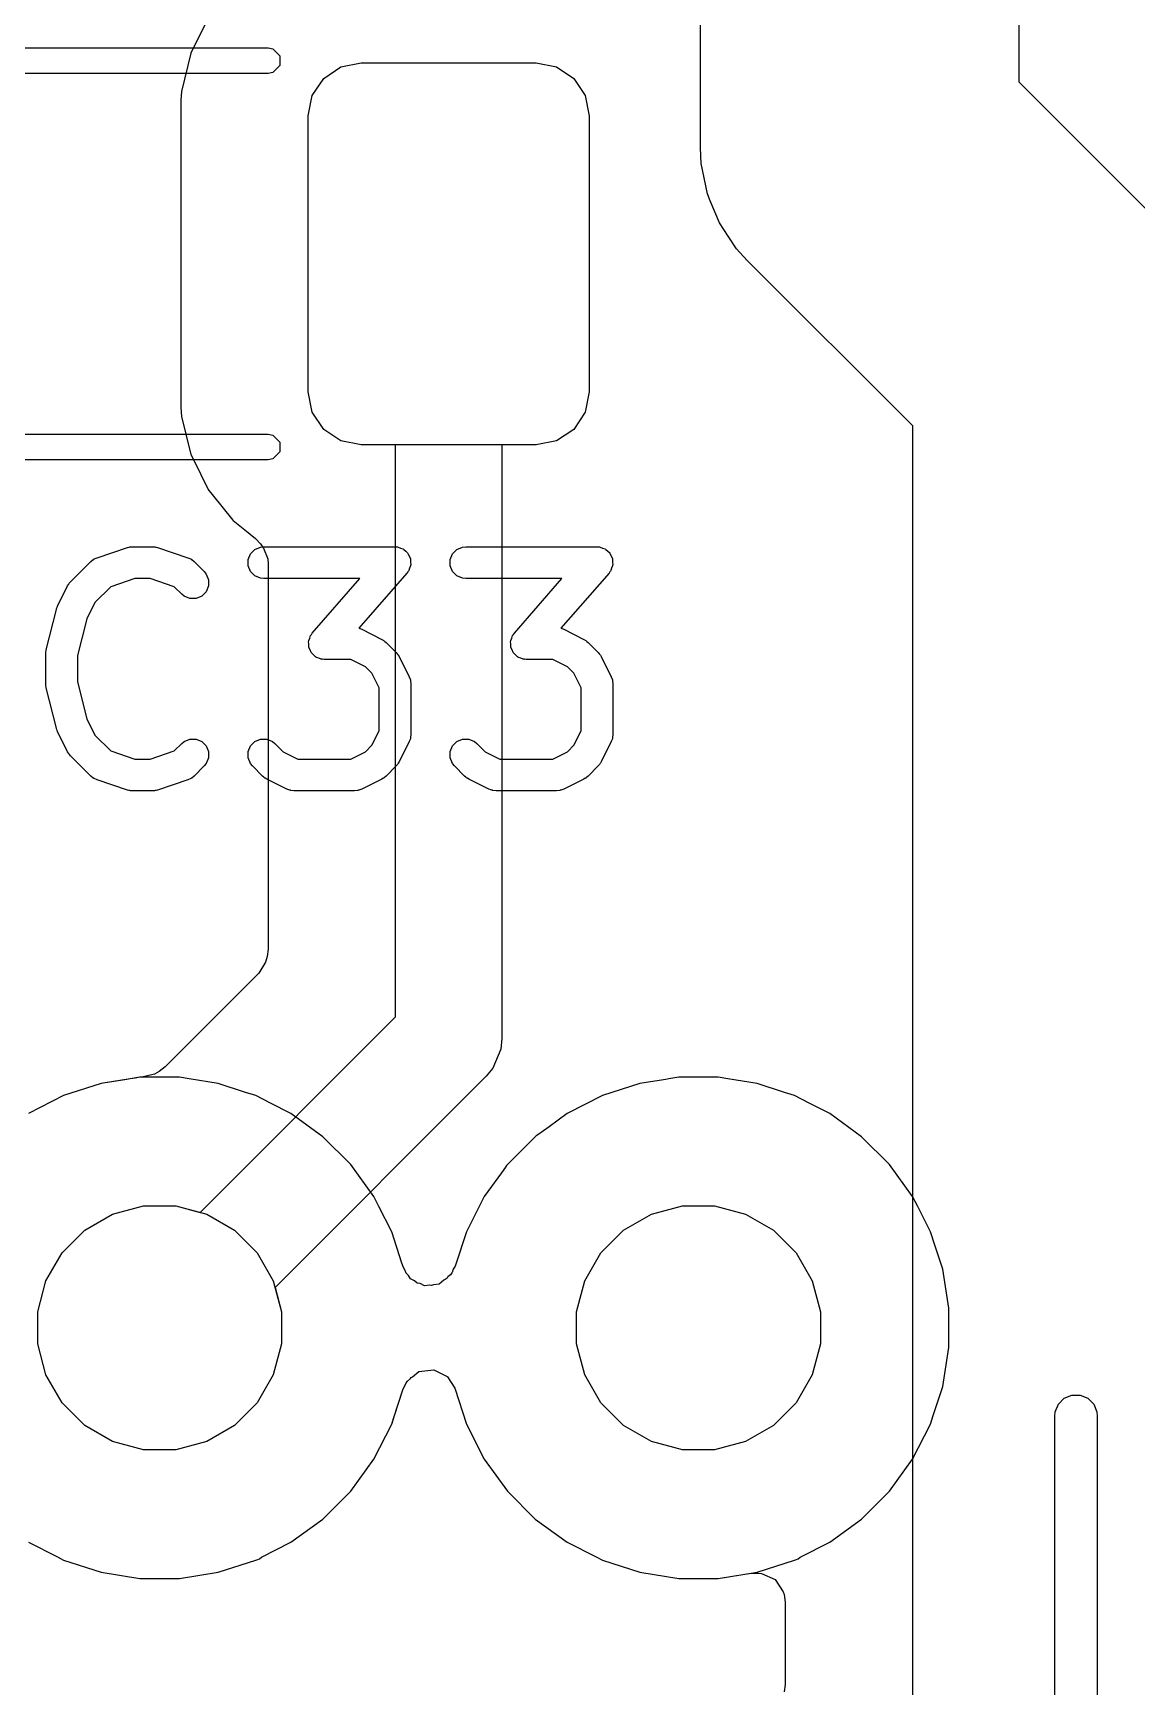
# Model space of a CAD drawing. Header units: inches. Extents: x 1.3 to 5.24, y -7.03 to -1.12.
# Drawn here: x 2.1891 to 2.394, y -4.2225 to -3.9157 of the extents above; entities that cross this region are included whole.
import ezdxf

# ---------------------------------------------------------------- set-up
doc = ezdxf.new("R2010")
doc.units = ezdxf.units.IN
doc.header["$MEASUREMENT"] = 0
for name, color, linetype, true_color in [('B.Cu', 153, 'CONTINUOUS', 0x4d7fc4), ('B.Mask', 4, 'CONTINUOUS', 0x02ffee), ('F.Cu', 13, 'CONTINUOUS', 0xc83434), ('F.Mask', 201, 'CONTINUOUS', 0xd864ff), ('F.Paste', 253, 'CONTINUOUS', 0xb4a09a), ('F.Silkscreen', 41, 'CONTINUOUS', 0xf2eda1), ('In1.Cu', 91, 'CONTINUOUS', 0x7fc87f), ('In2.Cu', 33, 'CONTINUOUS', 0xce7d2c)]:
    doc.layers.add(name, color=color, linetype=linetype, true_color=true_color)

msp = doc.modelspace()

# ---------------------------------------------------------------- linework, layer by layer
at = {"layer": 'B.Cu', "linetype": 'CONTINUOUS'}
for p, q in [((2.20171, -4.11057), (2.19476, -4.11283)), ((2.20209, -4.11051), (2.20171, -4.11057)), ((2.20653, -4.10981), (2.20209, -4.11051)), ((2.20209, -4.11051), (2.20209, -4.11051)), ((2.20209, -4.11051), (2.20209, -4.11051)), ((2.20713, -4.10972), (2.20653, -4.10981)), ((2.20894, -4.10943), (2.20713, -4.10972)), ((2.21626, -4.10943), (2.20894, -4.10943)), ((2.21806, -4.10972), (2.21626, -4.10943)), ((2.21626, -4.10943), (2.21626, -4.10943)), ((2.22348, -4.11057), (2.21806, -4.10972)), ((2.22856, -4.11222), (2.22348, -4.11057)), ((2.30171, -4.11057), (2.29476, -4.11283)), ((2.30209, -4.11051), (2.30171, -4.11057)), ((2.30653, -4.10981), (2.30209, -4.11051)), ((2.30209, -4.11051), (2.30209, -4.11051)), ((2.30209, -4.11051), (2.30209, -4.11051)), ((2.30713, -4.10972), (2.30653, -4.10981)), ((2.30894, -4.10943), (2.30713, -4.10972)), ((2.31626, -4.10943), (2.30894, -4.10943)), ((2.31806, -4.10972), (2.31626, -4.10943)), ((2.31626, -4.10943), (2.31626, -4.10943)), ((2.32348, -4.11057), (2.31806, -4.10972)), ((2.32856, -4.11222), (2.32348, -4.11057)), ((2.19476, -4.11283), (2.18824, -4.11616)), ((2.23044, -4.11283), (2.22856, -4.11222)), ((2.23316, -4.11422), (2.23044, -4.11283)), ((2.29476, -4.11283), (2.28824, -4.11616)), ((2.33044, -4.11283), (2.32856, -4.11222)), ((2.33316, -4.11422), (2.33044, -4.11283)), ((2.23696, -4.11616), (2.23316, -4.11422)), ((2.24288, -4.12046), (2.23696, -4.11616)), ((2.28824, -4.11616), (2.28489, -4.11859)), ((2.28824, -4.11616), (2.28824, -4.11616)), ((2.33696, -4.11616), (2.33316, -4.11422)), ((2.34288, -4.12046), (2.33696, -4.11616)), ((2.28489, -4.11859), (2.28279, -4.12012)), ((2.28489, -4.11859), (2.28489, -4.11859)), ((2.24805, -4.12563), (2.24288, -4.12046)), ((2.2825, -4.12028), (2.27697, -4.12581)), ((2.28279, -4.12012), (2.2825, -4.12028)), ((2.34805, -4.12563), (2.34288, -4.12046)), ((2.25235, -4.13155), (2.24805, -4.12563)), ((2.27697, -4.12581), (2.27681, -4.1261)), ((2.35235, -4.13155), (2.34805, -4.12563)), ((2.27606, -4.12713), (2.27353, -4.13061)), ((2.27681, -4.1261), (2.27606, -4.12713)), ((2.27606, -4.12713), (2.27606, -4.12713)), ((2.25329, -4.13339), (2.25235, -4.13155)), ((2.27285, -4.13155), (2.26953, -4.13806)), ((2.27353, -4.13061), (2.27285, -4.13155)), ((2.27285, -4.13155), (2.27285, -4.13155)), ((2.27285, -4.13155), (2.27285, -4.13155)), ((2.35329, -4.13339), (2.35235, -4.13155)), ((2.1987, -4.13779), (2.20386, -4.13481)), ((2.20386, -4.13481), (2.20962, -4.13327)), ((2.20962, -4.13327), (2.21558, -4.13327)), ((2.21558, -4.13327), (2.22134, -4.13481)), ((2.22134, -4.13481), (2.2265, -4.13779)), ((2.25567, -4.13806), (2.25329, -4.13339)), ((2.2987, -4.13779), (2.30386, -4.13481)), ((2.30386, -4.13481), (2.30962, -4.13327)), ((2.30962, -4.13327), (2.31558, -4.13327)), ((2.31558, -4.13327), (2.32134, -4.13481)), ((2.32134, -4.13481), (2.3265, -4.13779)), ((2.35567, -4.13806), (2.35329, -4.13339)), ((2.19448, -4.142), (2.1987, -4.13779)), ((2.2265, -4.13779), (2.23071, -4.142)), ((2.25756, -4.1439), (2.25567, -4.13806)), ((2.26953, -4.13806), (2.26746, -4.14443)), ((2.26953, -4.13806), (2.26953, -4.13806)), ((2.29448, -4.142), (2.2987, -4.13779)), ((2.3265, -4.13779), (2.33071, -4.142)), ((2.35654, -4.14075), (2.35567, -4.13806)), ((2.35567, -4.13806), (2.35567, -4.13806)), ((2.35567, -4.13806), (2.35567, -4.13806)), ((2.35793, -4.14502), (2.35654, -4.14075)), ((2.1915, -4.14717), (2.19448, -4.142)), ((2.23071, -4.142), (2.23369, -4.14717)), ((2.25783, -4.14472), (2.25756, -4.1439)), ((2.26746, -4.14443), (2.26707, -4.145)), ((2.2915, -4.14717), (2.29448, -4.142)), ((2.33071, -4.142), (2.33369, -4.14717)), ((2.18996, -4.15292), (2.1915, -4.14717)), ((2.23369, -4.14717), (2.23524, -4.15292)), ((2.25818, -4.14526), (2.25783, -4.14472)), ((2.25832, -4.14577), (2.25818, -4.14526)), ((2.25877, -4.14618), (2.25832, -4.14577)), ((2.25917, -4.1468), (2.25877, -4.14618)), ((2.25926, -4.14689), (2.25917, -4.1468)), ((2.25992, -4.14721), (2.25926, -4.14689)), ((2.26037, -4.14761), (2.25992, -4.14721)), ((2.26535, -4.14707), (2.26446, -4.14779)), ((2.2656, -4.14695), (2.26535, -4.14707)), ((2.26595, -4.14667), (2.2656, -4.14695)), ((2.26609, -4.14646), (2.26595, -4.14667)), ((2.26659, -4.14605), (2.26609, -4.14646)), ((2.26685, -4.14568), (2.26659, -4.14605)), ((2.26687, -4.14564), (2.26685, -4.14568)), ((2.26707, -4.145), (2.26687, -4.14564)), ((2.28996, -4.15292), (2.2915, -4.14717)), ((2.33369, -4.14717), (2.33524, -4.15292)), ((2.35907, -4.15225), (2.35793, -4.14502)), ((2.26092, -4.1477), (2.26037, -4.14761)), ((2.26173, -4.1481), (2.26092, -4.1477)), ((2.2627, -4.14799), (2.26173, -4.1481)), ((2.26308, -4.14805), (2.2627, -4.14799)), ((2.26341, -4.14791), (2.26308, -4.14805)), ((2.26446, -4.14779), (2.26341, -4.14791)), ((2.18996, -4.15889), (2.18996, -4.15292)), ((2.23524, -4.15292), (2.23524, -4.15889)), ((2.28996, -4.15889), (2.28996, -4.15292)), ((2.33524, -4.15292), (2.33524, -4.15889)), ((2.35907, -4.15956), (2.35907, -4.15225)), ((2.1915, -4.16464), (2.18996, -4.15889)), ((2.23524, -4.15889), (2.23369, -4.16464)), ((2.2915, -4.16464), (2.28996, -4.15889)), ((2.33524, -4.15889), (2.33369, -4.16464)), ((2.35793, -4.16679), (2.35907, -4.15956)), ((2.19448, -4.16981), (2.1915, -4.16464)), ((2.23369, -4.16464), (2.23071, -4.16981)), ((2.25835, -4.16613), (2.2586, -4.16576)), ((2.2586, -4.16576), (2.25915, -4.16532)), ((2.25915, -4.16532), (2.25929, -4.16511)), ((2.25929, -4.16511), (2.25953, -4.16501)), ((2.25953, -4.16501), (2.26073, -4.16402)), ((2.26073, -4.16402), (2.26347, -4.16371)), ((2.26347, -4.16371), (2.26593, -4.16492)), ((2.26593, -4.16492), (2.26602, -4.16501)), ((2.26602, -4.16501), (2.26737, -4.16709)), ((2.29448, -4.16981), (2.2915, -4.16464)), ((2.33369, -4.16464), (2.33071, -4.16981)), ((2.25619, -4.17214), (2.25774, -4.16738)), ((2.25774, -4.16738), (2.25835, -4.16613)), ((2.26737, -4.16709), (2.26953, -4.17375)), ((2.35619, -4.17214), (2.35793, -4.1668)), ((2.35793, -4.1668), (2.35793, -4.16679)), ((2.35793, -4.16679), (2.35793, -4.16679)), ((2.35793, -4.16679), (2.35793, -4.16679)), ((2.35793, -4.16679), (2.35793, -4.16679)), ((2.35793, -4.16679), (2.35793, -4.16679)), ((2.1987, -4.17402), (2.19448, -4.16981)), ((2.23071, -4.16981), (2.2265, -4.17402)), ((2.2987, -4.17402), (2.29448, -4.16981)), ((2.33071, -4.16981), (2.3265, -4.17402)), ((2.20386, -4.177), (2.1987, -4.17402)), ((2.2265, -4.17402), (2.22134, -4.177)), ((2.25235, -4.18026), (2.25567, -4.17375)), ((2.25567, -4.17375), (2.25619, -4.17214)), ((2.26953, -4.17375), (2.26953, -4.17375)), ((2.26953, -4.17375), (2.27105, -4.17674)), ((2.30386, -4.177), (2.2987, -4.17402)), ((2.3265, -4.17402), (2.32134, -4.177)), ((2.35235, -4.18026), (2.35567, -4.17375)), ((2.35567, -4.17375), (2.35619, -4.17214)), ((2.20962, -4.17854), (2.20386, -4.177)), ((2.22134, -4.177), (2.21558, -4.17854)), ((2.27105, -4.17674), (2.27106, -4.17675)), ((2.27106, -4.17675), (2.27285, -4.18026)), ((2.30962, -4.17854), (2.30386, -4.177)), ((2.32134, -4.177), (2.31558, -4.17854)), ((2.21558, -4.17854), (2.20962, -4.17854)), ((2.24805, -4.18618), (2.25235, -4.18026)), ((2.27285, -4.18026), (2.27715, -4.18618)), ((2.31558, -4.17854), (2.30962, -4.17854)), ((2.34805, -4.18618), (2.35235, -4.18026)), ((2.24288, -4.19136), (2.24805, -4.18618)), ((2.27715, -4.18618), (2.28232, -4.19136)), ((2.34288, -4.19136), (2.34805, -4.18618)), ((2.23696, -4.19566), (2.24288, -4.19136)), ((2.28232, -4.19136), (2.28824, -4.19566)), ((2.33696, -4.19566), (2.34288, -4.19136)), ((2.18824, -4.19566), (2.19361, -4.19839)), ((2.23148, -4.19844), (2.23696, -4.19566)), ((2.28824, -4.19566), (2.29361, -4.19839)), ((2.33148, -4.19844), (2.33696, -4.19566)), ((2.19361, -4.19839), (2.19476, -4.19898)), ((2.19476, -4.19898), (2.20172, -4.20124)), ((2.22348, -4.20124), (2.23044, -4.19898)), ((2.23044, -4.19898), (2.2308, -4.19886)), ((2.23044, -4.19898), (2.23044, -4.19898)), ((2.2308, -4.19886), (2.23112, -4.19876)), ((2.2308, -4.19886), (2.2308, -4.19886)), ((2.2308, -4.19886), (2.2308, -4.19886)), ((2.23112, -4.19876), (2.23148, -4.19844)), ((2.29361, -4.19839), (2.29476, -4.19898)), ((2.29476, -4.19898), (2.30172, -4.20124)), ((2.32348, -4.20124), (2.33044, -4.19898)), ((2.33044, -4.19898), (2.3308, -4.19886)), ((2.33044, -4.19898), (2.33044, -4.19898)), ((2.3308, -4.19886), (2.33112, -4.19876)), ((2.3308, -4.19886), (2.3308, -4.19886)), ((2.3308, -4.19886), (2.3308, -4.19886)), ((2.33112, -4.19876), (2.33148, -4.19844)), ((2.20172, -4.20124), (2.20172, -4.20124)), ((2.20172, -4.20124), (2.20172, -4.20124)), ((2.20172, -4.20124), (2.20894, -4.20238)), ((2.20894, -4.20238), (2.20894, -4.20238)), ((2.20894, -4.20238), (2.21626, -4.20238)), ((2.21626, -4.20238), (2.22348, -4.20124)), ((2.21626, -4.20238), (2.21626, -4.20238)), ((2.22348, -4.20124), (2.22348, -4.20124)), ((2.22348, -4.20124), (2.22348, -4.20124)), ((2.30172, -4.20124), (2.30172, -4.20124)), ((2.30172, -4.20124), (2.30172, -4.20124)), ((2.30172, -4.20124), (2.30894, -4.20238)), ((2.30894, -4.20238), (2.30894, -4.20238)), ((2.30894, -4.20238), (2.31626, -4.20238)), ((2.31626, -4.20238), (2.32348, -4.20124)), ((2.31626, -4.20238), (2.31626, -4.20238)), ((2.32348, -4.20124), (2.32348, -4.20124)), ((2.32348, -4.20124), (2.32348, -4.20124))]:
    msp.add_line(p, q, dxfattribs=at)
at = {"layer": 'B.Mask', "linetype": 'CONTINUOUS'}
for p, q in [((2.1987, -4.13779), (2.20386, -4.13481)), ((2.20386, -4.13481), (2.20962, -4.13327)), ((2.20962, -4.13327), (2.21558, -4.13327)), ((2.21558, -4.13327), (2.22134, -4.13481)), ((2.22134, -4.13481), (2.2265, -4.13779)), ((2.2987, -4.13779), (2.30386, -4.13481)), ((2.30386, -4.13481), (2.30962, -4.13327)), ((2.30962, -4.13327), (2.31558, -4.13327)), ((2.31558, -4.13327), (2.32134, -4.13481)), ((2.32134, -4.13481), (2.3265, -4.13779)), ((2.19448, -4.142), (2.1987, -4.13779)), ((2.2265, -4.13779), (2.23071, -4.142)), ((2.29448, -4.142), (2.2987, -4.13779)), ((2.3265, -4.13779), (2.33071, -4.142)), ((2.1915, -4.14717), (2.19448, -4.142)), ((2.23071, -4.142), (2.23369, -4.14717)), ((2.2915, -4.14717), (2.29448, -4.142)), ((2.33071, -4.142), (2.33369, -4.14717)), ((2.18996, -4.15292), (2.1915, -4.14717)), ((2.23369, -4.14717), (2.23524, -4.15292)), ((2.28996, -4.15292), (2.2915, -4.14717)), ((2.33369, -4.14717), (2.33524, -4.15292)), ((2.18996, -4.15889), (2.18996, -4.15292)), ((2.23524, -4.15292), (2.23524, -4.15889)), ((2.28996, -4.15889), (2.28996, -4.15292)), ((2.33524, -4.15292), (2.33524, -4.15889)), ((2.1915, -4.16464), (2.18996, -4.15889)), ((2.23524, -4.15889), (2.23369, -4.16464)), ((2.2915, -4.16464), (2.28996, -4.15889)), ((2.33524, -4.15889), (2.33369, -4.16464)), ((2.19448, -4.16981), (2.1915, -4.16464)), ((2.23369, -4.16464), (2.23071, -4.16981)), ((2.29448, -4.16981), (2.2915, -4.16464)), ((2.33369, -4.16464), (2.33071, -4.16981)), ((2.1987, -4.17402), (2.19448, -4.16981)), ((2.23071, -4.16981), (2.2265, -4.17402)), ((2.2987, -4.17402), (2.29448, -4.16981)), ((2.33071, -4.16981), (2.3265, -4.17402)), ((2.20386, -4.177), (2.1987, -4.17402)), ((2.2265, -4.17402), (2.22134, -4.177)), ((2.30386, -4.177), (2.2987, -4.17402)), ((2.3265, -4.17402), (2.32134, -4.177)), ((2.20962, -4.17854), (2.20386, -4.177)), ((2.22134, -4.177), (2.21558, -4.17854)), ((2.30962, -4.17854), (2.30386, -4.177)), ((2.32134, -4.177), (2.31558, -4.17854)), ((2.21558, -4.17854), (2.20962, -4.17854)), ((2.31558, -4.17854), (2.30962, -4.17854))]:
    msp.add_line(p, q, dxfattribs=at)
at = {"layer": 'F.Cu', "linetype": 'CONTINUOUS'}
for p, q in [((2.31299, -3.93701), (2.31299, -3.3315)), ((2.37205, -3.3315), (2.37205, -3.92478)), ((2.22162, -3.91296), (2.21839, -3.91948)), ((2.21838, -3.91949), (2.21663, -3.92656)), ((2.21839, -3.91948), (2.21838, -3.91949)), ((2.24304, -3.92414), (2.24623, -3.92201)), ((2.24623, -3.92201), (2.25, -3.92126)), ((2.25, -3.92126), (2.28248, -3.92126)), ((2.28248, -3.92126), (2.28625, -3.92201)), ((2.28625, -3.92201), (2.28944, -3.92414)), ((2.21663, -3.92656), (2.21652, -3.92819)), ((2.24091, -3.92734), (2.24304, -3.92414)), ((2.28944, -3.92414), (2.29157, -3.92734)), ((2.37205, -3.92478), (2.40277, -3.9555)), ((2.21652, -3.92819), (2.21652, -3.98519)), ((2.24016, -3.9311), (2.24091, -3.92734)), ((2.29157, -3.92734), (2.29232, -3.9311)), ((2.24016, -3.98228), (2.24016, -3.9311)), ((2.29232, -3.9311), (2.29232, -3.98228)), ((2.31313, -3.9399), (2.31299, -3.93701)), ((2.31426, -3.94558), (2.31313, -3.9399)), ((2.31479, -3.94685), (2.31426, -3.94558)), ((2.31648, -3.95093), (2.31479, -3.94685)), ((2.31814, -3.95341), (2.31648, -3.95093)), ((2.31969, -3.95574), (2.31814, -3.95341)), ((2.32164, -3.95789), (2.31969, -3.95574)), ((2.35236, -3.98861), (2.32164, -3.95789)), ((2.24091, -3.98605), (2.24016, -3.98228)), ((2.29232, -3.98228), (2.29157, -3.98605)), ((2.21652, -3.98519), (2.21663, -3.98683)), ((2.21663, -3.98683), (2.21663, -3.98683)), ((2.21663, -3.98683), (2.21838, -3.9939)), ((2.24304, -3.98924), (2.24091, -3.98605)), ((2.29157, -3.98605), (2.28944, -3.98924)), ((2.24623, -3.99138), (2.24304, -3.98924)), ((2.28944, -3.98924), (2.28625, -3.99138)), ((2.35236, -4.23512), (2.35236, -3.98861)), ((2.21838, -3.9939), (2.21838, -3.9939)), ((2.21838, -3.9939), (2.21885, -3.99485)), ((2.25, -3.99213), (2.24623, -3.99138)), ((2.2564, -3.99213), (2.25, -3.99213)), ((2.2564, -4.09819), (2.2564, -3.99213)), ((2.28248, -3.99213), (2.27608, -3.99213)), ((2.27608, -3.99213), (2.27608, -4.10226)), ((2.28625, -3.99138), (2.28248, -3.99213)), ((2.21885, -3.99485), (2.22162, -4.00042)), ((2.22162, -4.00042), (2.22162, -4.00042)), ((2.22162, -4.00042), (2.22162, -4.00042)), ((2.22162, -4.00042), (2.22174, -4.00057)), ((2.22174, -4.00057), (2.22175, -4.00059)), ((2.22175, -4.00059), (2.22179, -4.00063)), ((2.22179, -4.00063), (2.22236, -4.00134)), ((2.22236, -4.00134), (2.22236, -4.00134)), ((2.22236, -4.00134), (2.22618, -4.0061)), ((2.22618, -4.0061), (2.22627, -4.00617)), ((2.22627, -4.00617), (2.22842, -4.0079)), ((2.22842, -4.0079), (2.23039, -4.00948)), ((2.23039, -4.00948), (2.23133, -4.01049)), ((2.23133, -4.01049), (2.23187, -4.01126)), ((2.23187, -4.01126), (2.23268, -4.01327)), ((2.23268, -4.01327), (2.23269, -4.01333)), ((2.23269, -4.01333), (2.23276, -4.01412)), ((2.23276, -4.01412), (2.23276, -4.08567)), ((2.23276, -4.08567), (2.23256, -4.08705)), ((2.23276, -4.08567), (2.23276, -4.08567)), ((2.23276, -4.08567), (2.23276, -4.08567)), ((2.23227, -4.08804), (2.23103, -4.09012)), ((2.23256, -4.08705), (2.23227, -4.08804)), ((2.23103, -4.09012), (2.21365, -4.1075)), ((2.22011, -4.13448), (2.2564, -4.09819)), ((2.27589, -4.10418), (2.27442, -4.10773)), ((2.27608, -4.10226), (2.27589, -4.10418)), ((2.21365, -4.1075), (2.21253, -4.10834)), ((2.20171, -4.11057), (2.19476, -4.11283)), ((2.20209, -4.11051), (2.20171, -4.11057)), ((2.20712, -4.10972), (2.20209, -4.11051)), ((2.20209, -4.11051), (2.20209, -4.11051)), ((2.20209, -4.11051), (2.20209, -4.11051)), ((2.20807, -4.10957), (2.20712, -4.10972)), ((2.20894, -4.10943), (2.20807, -4.10957)), ((2.20929, -4.10943), (2.20894, -4.10943)), ((2.21163, -4.10883), (2.20929, -4.10943)), ((2.21253, -4.10834), (2.21163, -4.10883)), ((2.2732, -4.10922), (2.23402, -4.1484)), ((2.27442, -4.10773), (2.2732, -4.10922)), ((2.27442, -4.10773), (2.27442, -4.10773)), ((2.19476, -4.11283), (2.18824, -4.11616)), ((2.1987, -4.13779), (2.20386, -4.13481)), ((2.20386, -4.13481), (2.20962, -4.13327)), ((2.20962, -4.13327), (2.21558, -4.13327)), ((2.21558, -4.13327), (2.22011, -4.13448)), ((2.2987, -4.13779), (2.30386, -4.13481)), ((2.30386, -4.13481), (2.30962, -4.13327)), ((2.30962, -4.13327), (2.31558, -4.13327)), ((2.31558, -4.13327), (2.32134, -4.13481)), ((2.32134, -4.13481), (2.3265, -4.13779)), ((2.19448, -4.142), (2.1987, -4.13779)), ((2.29448, -4.142), (2.2987, -4.13779)), ((2.3265, -4.13779), (2.33071, -4.142)), ((2.1915, -4.14717), (2.19448, -4.142)), ((2.2915, -4.14717), (2.29448, -4.142)), ((2.33071, -4.142), (2.33369, -4.14717)), ((2.18996, -4.15292), (2.1915, -4.14717)), ((2.28996, -4.15292), (2.2915, -4.14717)), ((2.33369, -4.14717), (2.33524, -4.15292)), ((2.23402, -4.1484), (2.23524, -4.15292)), ((2.18996, -4.15889), (2.18996, -4.15292)), ((2.23524, -4.15292), (2.23524, -4.15889)), ((2.28996, -4.15889), (2.28996, -4.15292)), ((2.33524, -4.15292), (2.33524, -4.15889)), ((2.1915, -4.16464), (2.18996, -4.15889)), ((2.23524, -4.15889), (2.23369, -4.16464)), ((2.2915, -4.16464), (2.28996, -4.15889)), ((2.33524, -4.15889), (2.33369, -4.16464)), ((2.19448, -4.16981), (2.1915, -4.16464)), ((2.23369, -4.16464), (2.23071, -4.16981)), ((2.25835, -4.16613), (2.2586, -4.16576)), ((2.2586, -4.16576), (2.25915, -4.16532)), ((2.25915, -4.16532), (2.25929, -4.16511)), ((2.25929, -4.16511), (2.25953, -4.16501)), ((2.25953, -4.16501), (2.26073, -4.16402)), ((2.26073, -4.16402), (2.26347, -4.16371)), ((2.26347, -4.16371), (2.26593, -4.16492)), ((2.26593, -4.16492), (2.26602, -4.16501)), ((2.26602, -4.16501), (2.26737, -4.16709)), ((2.29448, -4.16981), (2.2915, -4.16464)), ((2.33369, -4.16464), (2.33071, -4.16981)), ((2.256, -4.17272), (2.25774, -4.16738)), ((2.25774, -4.16738), (2.25835, -4.16613)), ((2.26737, -4.16709), (2.26953, -4.17375)), ((2.1987, -4.17402), (2.19448, -4.16981)), ((2.23071, -4.16981), (2.2265, -4.17402)), ((2.2987, -4.17402), (2.29448, -4.16981)), ((2.33071, -4.16981), (2.3265, -4.17402)), ((2.20386, -4.177), (2.1987, -4.17402)), ((2.2265, -4.17402), (2.22134, -4.177)), ((2.25235, -4.18026), (2.25567, -4.17375)), ((2.25567, -4.17375), (2.256, -4.17272)), ((2.26953, -4.17375), (2.26953, -4.17375)), ((2.26953, -4.17375), (2.27216, -4.17891)), ((2.30386, -4.177), (2.2987, -4.17402)), ((2.3265, -4.17402), (2.32134, -4.177)), ((2.20962, -4.17854), (2.20386, -4.177)), ((2.22134, -4.177), (2.21558, -4.17854)), ((2.30962, -4.17854), (2.30386, -4.177)), ((2.32134, -4.177), (2.31558, -4.17854)), ((2.21558, -4.17854), (2.20962, -4.17854)), ((2.24805, -4.18618), (2.25235, -4.18026)), ((2.27216, -4.17891), (2.27223, -4.17904)), ((2.27223, -4.17904), (2.27285, -4.18026)), ((2.27285, -4.18026), (2.27715, -4.18618)), ((2.31558, -4.17854), (2.30962, -4.17854)), ((2.24288, -4.19136), (2.24805, -4.18618)), ((2.27715, -4.18618), (2.28232, -4.19136)), ((2.23696, -4.19566), (2.24288, -4.19136)), ((2.28232, -4.19136), (2.28824, -4.19566)), ((2.18824, -4.19566), (2.19361, -4.19839)), ((2.23148, -4.19844), (2.23696, -4.19566)), ((2.28824, -4.19566), (2.29361, -4.19839)), ((2.19361, -4.19839), (2.19476, -4.19898)), ((2.19476, -4.19898), (2.20172, -4.20124)), ((2.22348, -4.20124), (2.23044, -4.19898)), ((2.23044, -4.19898), (2.2308, -4.19886)), ((2.23044, -4.19898), (2.23044, -4.19898)), ((2.2308, -4.19886), (2.23112, -4.19876)), ((2.2308, -4.19886), (2.2308, -4.19886)), ((2.2308, -4.19886), (2.2308, -4.19886)), ((2.23112, -4.19876), (2.23148, -4.19844)), ((2.29361, -4.19839), (2.29476, -4.19898)), ((2.29476, -4.19898), (2.30172, -4.20124)), ((2.20172, -4.20124), (2.20172, -4.20124)), ((2.20172, -4.20124), (2.20172, -4.20124)), ((2.20172, -4.20124), (2.20894, -4.20238)), ((2.20894, -4.20238), (2.20894, -4.20238)), ((2.20894, -4.20238), (2.21626, -4.20238)), ((2.21626, -4.20238), (2.22348, -4.20124)), ((2.21626, -4.20238), (2.21626, -4.20238)), ((2.22348, -4.20124), (2.22348, -4.20124)), ((2.22348, -4.20124), (2.22348, -4.20124)), ((2.30172, -4.20124), (2.30172, -4.20124)), ((2.30172, -4.20124), (2.30172, -4.20124)), ((2.30172, -4.20124), (2.30894, -4.20238)), ((2.30894, -4.20238), (2.30894, -4.20238)), ((2.30894, -4.20238), (2.31626, -4.20238)), ((2.31626, -4.20238), (2.32238, -4.20141)), ((2.31626, -4.20238), (2.31626, -4.20238)), ((2.32238, -4.20141), (2.32377, -4.20139)), ((2.32377, -4.20139), (2.32431, -4.20146)), ((2.32431, -4.20146), (2.32683, -4.20257)), ((2.32683, -4.20257), (2.32835, -4.20486)), ((2.32835, -4.20486), (2.3285, -4.20535)), ((2.3285, -4.20535), (2.32872, -4.20679)), ((2.32872, -4.20679), (2.32872, -4.22206)), ((2.32872, -4.22206), (2.32852, -4.22343))]:
    msp.add_line(p, q, dxfattribs=at)
at = {"layer": 'F.Mask', "linetype": 'CONTINUOUS'}
for p, q in [((2.24304, -3.92414), (2.24623, -3.92201)), ((2.24623, -3.92201), (2.25, -3.92126)), ((2.25, -3.92126), (2.28248, -3.92126)), ((2.28248, -3.92126), (2.28625, -3.92201)), ((2.28625, -3.92201), (2.28944, -3.92414)), ((2.24091, -3.92734), (2.24304, -3.92414)), ((2.28944, -3.92414), (2.29157, -3.92734)), ((2.24016, -3.9311), (2.24091, -3.92734)), ((2.29157, -3.92734), (2.29232, -3.9311)), ((2.24016, -3.98228), (2.24016, -3.9311)), ((2.29232, -3.9311), (2.29232, -3.98228)), ((2.24091, -3.98605), (2.24016, -3.98228)), ((2.29232, -3.98228), (2.29157, -3.98605)), ((2.24304, -3.98924), (2.24091, -3.98605)), ((2.29157, -3.98605), (2.28944, -3.98924)), ((2.24623, -3.99138), (2.24304, -3.98924)), ((2.28944, -3.98924), (2.28625, -3.99138)), ((2.25, -3.99213), (2.24623, -3.99138)), ((2.28248, -3.99213), (2.25, -3.99213)), ((2.28625, -3.99138), (2.28248, -3.99213)), ((2.1987, -4.13779), (2.20386, -4.13481)), ((2.20386, -4.13481), (2.20962, -4.13327)), ((2.20962, -4.13327), (2.21558, -4.13327)), ((2.21558, -4.13327), (2.22134, -4.13481)), ((2.22134, -4.13481), (2.2265, -4.13779)), ((2.2987, -4.13779), (2.30386, -4.13481)), ((2.30386, -4.13481), (2.30962, -4.13327)), ((2.30962, -4.13327), (2.31558, -4.13327)), ((2.31558, -4.13327), (2.32134, -4.13481)), ((2.32134, -4.13481), (2.3265, -4.13779)), ((2.19448, -4.142), (2.1987, -4.13779)), ((2.2265, -4.13779), (2.23071, -4.142)), ((2.29448, -4.142), (2.2987, -4.13779)), ((2.3265, -4.13779), (2.33071, -4.142)), ((2.1915, -4.14717), (2.19448, -4.142)), ((2.23071, -4.142), (2.23369, -4.14717)), ((2.2915, -4.14717), (2.29448, -4.142)), ((2.33071, -4.142), (2.33369, -4.14717)), ((2.18996, -4.15292), (2.1915, -4.14717)), ((2.23369, -4.14717), (2.23524, -4.15292)), ((2.28996, -4.15292), (2.2915, -4.14717)), ((2.33369, -4.14717), (2.33524, -4.15292)), ((2.18996, -4.15889), (2.18996, -4.15292)), ((2.23524, -4.15292), (2.23524, -4.15889)), ((2.28996, -4.15889), (2.28996, -4.15292)), ((2.33524, -4.15292), (2.33524, -4.15889)), ((2.1915, -4.16464), (2.18996, -4.15889)), ((2.23524, -4.15889), (2.23369, -4.16464)), ((2.2915, -4.16464), (2.28996, -4.15889)), ((2.33524, -4.15889), (2.33369, -4.16464)), ((2.19448, -4.16981), (2.1915, -4.16464)), ((2.23369, -4.16464), (2.23071, -4.16981)), ((2.29448, -4.16981), (2.2915, -4.16464)), ((2.33369, -4.16464), (2.33071, -4.16981)), ((2.1987, -4.17402), (2.19448, -4.16981)), ((2.23071, -4.16981), (2.2265, -4.17402)), ((2.2987, -4.17402), (2.29448, -4.16981)), ((2.33071, -4.16981), (2.3265, -4.17402)), ((2.20386, -4.177), (2.1987, -4.17402)), ((2.2265, -4.17402), (2.22134, -4.177)), ((2.30386, -4.177), (2.2987, -4.17402)), ((2.3265, -4.17402), (2.32134, -4.177)), ((2.20962, -4.17854), (2.20386, -4.177)), ((2.22134, -4.177), (2.21558, -4.17854)), ((2.30962, -4.17854), (2.30386, -4.177)), ((2.32134, -4.177), (2.31558, -4.17854)), ((2.21558, -4.17854), (2.20962, -4.17854)), ((2.31558, -4.17854), (2.30962, -4.17854))]:
    msp.add_line(p, q, dxfattribs=at)
at = {"layer": 'F.Paste', "linetype": 'CONTINUOUS'}
for p, q in [((2.24304, -3.92414), (2.24623, -3.92201)), ((2.24623, -3.92201), (2.25, -3.92126)), ((2.25, -3.92126), (2.28248, -3.92126)), ((2.28248, -3.92126), (2.28625, -3.92201)), ((2.28625, -3.92201), (2.28944, -3.92414)), ((2.24091, -3.92734), (2.24304, -3.92414)), ((2.28944, -3.92414), (2.29157, -3.92734)), ((2.24016, -3.9311), (2.24091, -3.92734)), ((2.29157, -3.92734), (2.29232, -3.9311)), ((2.24016, -3.98228), (2.24016, -3.9311)), ((2.29232, -3.9311), (2.29232, -3.98228)), ((2.24091, -3.98605), (2.24016, -3.98228)), ((2.29232, -3.98228), (2.29157, -3.98605)), ((2.24304, -3.98924), (2.24091, -3.98605)), ((2.29157, -3.98605), (2.28944, -3.98924)), ((2.24623, -3.99138), (2.24304, -3.98924)), ((2.28944, -3.98924), (2.28625, -3.99138)), ((2.25, -3.99213), (2.24623, -3.99138)), ((2.28248, -3.99213), (2.25, -3.99213)), ((2.28625, -3.99138), (2.28248, -3.99213))]:
    msp.add_line(p, q, dxfattribs=at)
at = {"layer": 'F.Silkscreen', "linetype": 'CONTINUOUS'}
for p, q in [((2.17672, -3.9185), (2.23273, -3.9185)), ((2.23273, -3.9185), (2.23363, -3.91868)), ((2.23363, -3.91868), (2.23491, -3.91996)), ((2.23491, -3.91996), (2.23491, -3.92177)), ((2.23273, -3.92323), (2.17672, -3.92323)), ((2.23363, -3.92305), (2.23273, -3.92323)), ((2.23491, -3.92177), (2.23363, -3.92305)), ((2.17672, -3.99016), (2.23273, -3.99016)), ((2.23273, -3.99016), (2.23363, -3.99034)), ((2.23363, -3.99034), (2.23491, -3.99162)), ((2.23491, -3.99342), (2.23363, -3.9947)), ((2.23491, -3.99162), (2.23491, -3.99342)), ((2.23273, -3.99488), (2.17672, -3.99488)), ((2.23363, -3.9947), (2.23273, -3.99488)), ((2.20098, -4.01304), (2.2066, -4.01117)), ((2.2066, -4.01117), (2.20689, -4.0111)), ((2.20689, -4.0111), (2.20696, -4.01107)), ((2.20696, -4.01107), (2.20706, -4.01106)), ((2.20706, -4.01106), (2.20717, -4.01104)), ((2.20717, -4.01104), (2.20724, -4.01105)), ((2.20724, -4.01105), (2.20754, -4.01102)), ((2.20754, -4.01102), (2.21129, -4.01102)), ((2.21129, -4.01102), (2.21158, -4.01105)), ((2.21158, -4.01105), (2.21166, -4.01104)), ((2.21166, -4.01104), (2.21176, -4.01106)), ((2.21176, -4.01106), (2.21186, -4.01107)), ((2.21186, -4.01107), (2.21193, -4.0111)), ((2.21193, -4.0111), (2.21222, -4.01117)), ((2.21222, -4.01117), (2.21784, -4.01304)), ((2.22901, -4.01339), (2.22945, -4.01233)), ((2.22945, -4.01233), (2.23027, -4.01151)), ((2.23027, -4.01151), (2.23133, -4.01107)), ((2.23133, -4.01107), (2.23191, -4.01102)), ((2.23191, -4.01102), (2.25628, -4.01102)), ((2.25628, -4.01102), (2.25659, -4.01105)), ((2.25659, -4.01105), (2.25666, -4.01104)), ((2.25666, -4.01104), (2.25672, -4.01106)), ((2.25672, -4.01106), (2.25686, -4.01107)), ((2.25686, -4.01107), (2.2573, -4.01126)), ((2.2573, -4.01126), (2.25775, -4.01141)), ((2.25775, -4.01141), (2.25783, -4.01148)), ((2.25783, -4.01148), (2.25792, -4.01151)), ((2.25792, -4.01151), (2.25826, -4.01185)), ((2.25826, -4.01185), (2.25862, -4.01217)), ((2.25862, -4.01217), (2.25867, -4.01226)), ((2.25867, -4.01226), (2.25874, -4.01233)), ((2.25874, -4.01233), (2.25892, -4.01277)), ((2.26651, -4.01339), (2.26695, -4.01233)), ((2.26695, -4.01233), (2.26776, -4.01151)), ((2.26776, -4.01151), (2.26883, -4.01107)), ((2.26883, -4.01107), (2.2694, -4.01102)), ((2.2694, -4.01102), (2.29378, -4.01102)), ((2.29378, -4.01102), (2.29408, -4.01105)), ((2.29408, -4.01105), (2.29416, -4.01104)), ((2.29416, -4.01104), (2.29421, -4.01106)), ((2.29421, -4.01106), (2.29435, -4.01107)), ((2.29435, -4.01107), (2.2948, -4.01126)), ((2.2948, -4.01126), (2.29525, -4.01141)), ((2.29525, -4.01141), (2.29532, -4.01148)), ((2.29532, -4.01148), (2.29542, -4.01151)), ((2.29542, -4.01151), (2.29576, -4.01185)), ((2.29576, -4.01185), (2.29612, -4.01217)), ((2.29612, -4.01217), (2.29616, -4.01226)), ((2.29616, -4.01226), (2.29623, -4.01233)), ((2.29623, -4.01233), (2.29641, -4.01277)), ((2.19607, -4.01751), (2.19982, -4.01376)), ((2.19982, -4.01376), (2.20027, -4.01339)), ((2.20027, -4.01339), (2.20037, -4.01335)), ((2.20037, -4.01335), (2.20045, -4.01328)), ((2.20045, -4.01328), (2.20098, -4.01304)), ((2.21784, -4.01304), (2.21837, -4.01328)), ((2.21837, -4.01328), (2.21845, -4.01335)), ((2.21845, -4.01335), (2.21855, -4.01339)), ((2.21855, -4.01339), (2.219, -4.01376)), ((2.219, -4.01376), (2.22087, -4.01563)), ((2.22087, -4.01563), (2.22124, -4.01608)), ((2.22901, -4.01455), (2.22901, -4.01339)), ((2.22945, -4.01561), (2.22901, -4.01455)), ((2.23027, -4.01642), (2.22945, -4.01561)), ((2.25874, -4.01561), (2.25868, -4.01566)), ((2.25876, -4.01556), (2.25874, -4.01561)), ((2.25884, -4.01544), (2.25876, -4.01556)), ((2.25899, -4.01499), (2.25884, -4.01544)), ((2.25892, -4.01277), (2.25913, -4.0132)), ((2.25918, -4.01455), (2.25899, -4.01499)), ((2.25913, -4.0132), (2.25914, -4.0133)), ((2.25914, -4.0133), (2.25918, -4.01339)), ((2.25918, -4.01339), (2.25918, -4.01387)), ((2.25918, -4.01387), (2.25921, -4.01435)), ((2.25921, -4.01435), (2.25918, -4.01445)), ((2.25918, -4.01445), (2.25918, -4.01455)), ((2.26651, -4.01455), (2.26651, -4.01339)), ((2.26695, -4.01561), (2.26651, -4.01455)), ((2.26776, -4.01642), (2.26695, -4.01561)), ((2.29623, -4.01561), (2.29618, -4.01566)), ((2.29625, -4.01556), (2.29623, -4.01561)), ((2.29633, -4.01544), (2.29625, -4.01556)), ((2.29649, -4.01499), (2.29633, -4.01544)), ((2.29641, -4.01277), (2.29663, -4.0132)), ((2.29667, -4.01455), (2.29649, -4.01499)), ((2.29663, -4.0132), (2.29663, -4.0133)), ((2.29663, -4.0133), (2.29667, -4.01339)), ((2.29667, -4.01339), (2.29667, -4.01387)), ((2.29667, -4.01387), (2.2967, -4.01435)), ((2.2967, -4.01435), (2.29667, -4.01445)), ((2.29667, -4.01445), (2.29667, -4.01455)), ((2.19365, -4.02202), (2.19552, -4.01827)), ((2.19552, -4.01827), (2.19568, -4.01802)), ((2.19568, -4.01802), (2.19571, -4.01795)), ((2.19571, -4.01795), (2.19577, -4.01787)), ((2.19577, -4.01787), (2.19583, -4.01778)), ((2.19583, -4.01778), (2.19589, -4.01773)), ((2.19589, -4.01773), (2.19607, -4.01751)), ((2.20351, -4.01842), (2.20059, -4.02134)), ((2.20802, -4.01692), (2.20351, -4.01842)), ((2.21081, -4.01692), (2.20802, -4.01692)), ((2.21532, -4.01842), (2.21081, -4.01692)), ((2.2167, -4.01981), (2.21532, -4.01842)), ((2.22124, -4.01608), (2.22168, -4.01714)), ((2.22168, -4.01829), (2.22124, -4.01936)), ((2.22168, -4.01714), (2.22168, -4.01829)), ((2.23133, -4.01687), (2.23027, -4.01642)), ((2.23191, -4.01692), (2.23133, -4.01687)), ((2.24977, -4.01692), (2.23191, -4.01692)), ((2.24093, -4.02702), (2.24977, -4.01692)), ((2.2585, -4.01591), (2.24957, -4.02612)), ((2.25868, -4.01566), (2.2585, -4.01591)), ((2.26883, -4.01687), (2.26776, -4.01642)), ((2.2694, -4.01692), (2.26883, -4.01687)), ((2.28727, -4.01692), (2.2694, -4.01692)), ((2.27843, -4.02702), (2.28727, -4.01692)), ((2.296, -4.01591), (2.28707, -4.02612)), ((2.29618, -4.01566), (2.296, -4.01591)), ((2.20059, -4.02134), (2.19907, -4.02437)), ((2.21714, -4.02017), (2.2167, -4.01981)), ((2.21821, -4.02061), (2.21714, -4.02017)), ((2.21936, -4.02061), (2.21821, -4.02061)), ((2.22043, -4.02017), (2.21936, -4.02061)), ((2.22124, -4.01936), (2.22043, -4.02017)), ((2.19155, -4.03013), (2.19342, -4.02263)), ((2.19342, -4.02263), (2.19344, -4.02258)), ((2.19344, -4.02256), (2.19353, -4.02232)), ((2.19344, -4.02258), (2.19344, -4.02256)), ((2.19353, -4.02232), (2.19362, -4.02208)), ((2.19362, -4.02208), (2.19363, -4.02206)), ((2.19363, -4.02206), (2.19365, -4.02202)), ((2.19907, -4.02437), (2.19737, -4.03121)), ((2.24044, -4.02795), (2.2406, -4.02749)), ((2.2406, -4.02749), (2.24068, -4.02738)), ((2.24068, -4.02738), (2.2407, -4.02733)), ((2.2407, -4.02733), (2.24076, -4.02727)), ((2.24076, -4.02727), (2.24093, -4.02702)), ((2.24957, -4.02612), (2.2501, -4.02633)), ((2.2501, -4.02633), (2.25385, -4.0282)), ((2.27794, -4.02795), (2.27809, -4.02749)), ((2.27809, -4.02749), (2.27818, -4.02738)), ((2.27818, -4.02738), (2.2782, -4.02733)), ((2.2782, -4.02733), (2.27825, -4.02727)), ((2.27825, -4.02727), (2.27843, -4.02702)), ((2.28707, -4.02612), (2.2876, -4.02633)), ((2.2876, -4.02633), (2.29135, -4.0282)), ((2.19146, -4.0307), (2.1915, -4.03048)), ((2.19147, -4.03074), (2.19146, -4.0307)), ((2.19146, -4.03084), (2.19147, -4.03074)), ((2.19146, -4.03647), (2.19146, -4.03084)), ((2.1915, -4.03048), (2.19152, -4.03027)), ((2.19152, -4.03027), (2.19153, -4.03023)), ((2.19153, -4.03023), (2.19155, -4.03013)), ((2.24023, -4.02859), (2.24026, -4.02849)), ((2.24026, -4.02906), (2.24023, -4.02859)), ((2.24026, -4.02839), (2.24044, -4.02795)), ((2.24026, -4.02849), (2.24026, -4.02839)), ((2.24026, -4.02954), (2.24026, -4.02906)), ((2.2403, -4.02964), (2.24026, -4.02954)), ((2.24031, -4.02973), (2.2403, -4.02964)), ((2.24052, -4.03016), (2.24031, -4.02973)), ((2.2407, -4.03061), (2.24052, -4.03016)), ((2.24077, -4.03068), (2.2407, -4.03061)), ((2.24082, -4.03077), (2.24077, -4.03068)), ((2.24118, -4.03108), (2.24082, -4.03077)), ((2.25385, -4.0282), (2.2541, -4.02836)), ((2.2541, -4.02836), (2.25417, -4.02839)), ((2.25417, -4.02839), (2.25425, -4.02845)), ((2.25425, -4.02845), (2.25434, -4.02851)), ((2.25434, -4.02851), (2.25439, -4.02857)), ((2.25439, -4.02857), (2.25462, -4.02875)), ((2.25462, -4.02875), (2.25649, -4.03063)), ((2.25649, -4.03063), (2.25668, -4.03086)), ((2.25668, -4.03086), (2.25674, -4.03091)), ((2.25674, -4.03091), (2.25679, -4.031)), ((2.27772, -4.02859), (2.27776, -4.02849)), ((2.27776, -4.02906), (2.27772, -4.02859)), ((2.27776, -4.02839), (2.27794, -4.02795)), ((2.27776, -4.02849), (2.27776, -4.02839)), ((2.27776, -4.02954), (2.27776, -4.02906)), ((2.27779, -4.02964), (2.27776, -4.02954)), ((2.2778, -4.02973), (2.27779, -4.02964)), ((2.27801, -4.03016), (2.2778, -4.02973)), ((2.2782, -4.03061), (2.27801, -4.03016)), ((2.27827, -4.03068), (2.2782, -4.03061)), ((2.27831, -4.03077), (2.27827, -4.03068)), ((2.27867, -4.03108), (2.27831, -4.03077)), ((2.29135, -4.0282), (2.29159, -4.02836)), ((2.29159, -4.02836), (2.29167, -4.02839)), ((2.29167, -4.02839), (2.29175, -4.02845)), ((2.29175, -4.02845), (2.29184, -4.02851)), ((2.29184, -4.02851), (2.29189, -4.02857)), ((2.29189, -4.02857), (2.29211, -4.02875)), ((2.29211, -4.02875), (2.29399, -4.03063)), ((2.29399, -4.03063), (2.29417, -4.03086)), ((2.29417, -4.03086), (2.29423, -4.03091)), ((2.29423, -4.03091), (2.29429, -4.031)), ((2.19737, -4.03121), (2.19737, -4.0361)), ((2.24152, -4.03142), (2.24118, -4.03108)), ((2.24161, -4.03146), (2.24152, -4.03142)), ((2.24168, -4.03153), (2.24161, -4.03146)), ((2.24214, -4.03168), (2.24168, -4.03153)), ((2.24258, -4.03186), (2.24214, -4.03168)), ((2.24272, -4.03188), (2.24258, -4.03186)), ((2.24277, -4.0319), (2.24272, -4.03188)), ((2.24285, -4.03189), (2.24277, -4.0319)), ((2.24316, -4.03192), (2.24285, -4.03189)), ((2.24808, -4.03192), (2.24316, -4.03192)), ((2.25078, -4.03327), (2.24808, -4.03192)), ((2.25198, -4.03447), (2.25078, -4.03327)), ((2.25679, -4.031), (2.25686, -4.03108)), ((2.25686, -4.03108), (2.25689, -4.03115)), ((2.25689, -4.03115), (2.25705, -4.0314)), ((2.25705, -4.0314), (2.25892, -4.03515)), ((2.27901, -4.03142), (2.27867, -4.03108)), ((2.2791, -4.03146), (2.27901, -4.03142)), ((2.27918, -4.03153), (2.2791, -4.03146)), ((2.27963, -4.03168), (2.27918, -4.03153)), ((2.28008, -4.03186), (2.27963, -4.03168)), ((2.28022, -4.03188), (2.28008, -4.03186)), ((2.28027, -4.0319), (2.28022, -4.03188)), ((2.28035, -4.03189), (2.28027, -4.0319)), ((2.28065, -4.03192), (2.28035, -4.03189)), ((2.28558, -4.03192), (2.28065, -4.03192)), ((2.28828, -4.03327), (2.28558, -4.03192)), ((2.28947, -4.03447), (2.28828, -4.03327)), ((2.29429, -4.031), (2.29436, -4.03108)), ((2.29436, -4.03108), (2.29439, -4.03115)), ((2.29439, -4.03115), (2.29454, -4.0314)), ((2.29454, -4.0314), (2.29642, -4.03515)), ((2.19147, -4.03657), (2.19146, -4.03647)), ((2.19146, -4.03661), (2.19147, -4.03657)), ((2.1915, -4.03683), (2.19146, -4.03661)), ((2.19152, -4.03704), (2.1915, -4.03683)), ((2.19153, -4.03708), (2.19152, -4.03704)), ((2.19155, -4.03718), (2.19153, -4.03708)), ((2.19737, -4.0361), (2.19907, -4.04293)), ((2.25333, -4.03716), (2.25198, -4.03447)), ((2.25892, -4.03515), (2.25913, -4.03569)), ((2.25913, -4.03569), (2.25914, -4.03579)), ((2.25914, -4.03579), (2.25918, -4.03589)), ((2.25918, -4.03589), (2.25923, -4.03647)), ((2.25923, -4.03647), (2.25923, -4.04584)), ((2.29082, -4.03716), (2.28947, -4.03447)), ((2.29642, -4.03515), (2.29662, -4.03569)), ((2.29662, -4.03569), (2.29663, -4.03579)), ((2.29663, -4.03579), (2.29667, -4.03589)), ((2.29667, -4.03589), (2.29673, -4.03647)), ((2.29673, -4.03647), (2.29673, -4.04584)), ((2.19342, -4.04468), (2.19155, -4.03718)), ((2.25333, -4.04514), (2.25333, -4.03716)), ((2.29082, -4.04514), (2.29082, -4.03716)), ((2.19907, -4.04293), (2.20059, -4.04597)), ((2.19344, -4.04472), (2.19342, -4.04468)), ((2.19344, -4.04475), (2.19344, -4.04472)), ((2.19353, -4.04498), (2.19344, -4.04475)), ((2.19362, -4.04523), (2.19353, -4.04498)), ((2.19363, -4.04524), (2.19362, -4.04523)), ((2.19365, -4.04529), (2.19363, -4.04524)), ((2.19552, -4.04904), (2.19365, -4.04529)), ((2.20059, -4.04597), (2.20351, -4.04888)), ((2.25198, -4.04784), (2.25333, -4.04514)), ((2.25923, -4.04584), (2.25918, -4.04642)), ((2.28947, -4.04784), (2.29082, -4.04514)), ((2.29673, -4.04584), (2.29667, -4.04642)), ((2.19568, -4.04928), (2.19552, -4.04904)), ((2.19571, -4.04936), (2.19568, -4.04928)), ((2.19577, -4.04944), (2.19571, -4.04936)), ((2.20351, -4.04888), (2.20802, -4.05039)), ((2.21081, -4.05039), (2.21532, -4.04888)), ((2.21532, -4.04888), (2.2167, -4.0475)), ((2.2167, -4.0475), (2.21714, -4.04713)), ((2.21714, -4.04713), (2.21821, -4.04669)), ((2.21821, -4.04669), (2.21936, -4.04669)), ((2.21936, -4.04669), (2.22043, -4.04713)), ((2.22043, -4.04713), (2.22124, -4.04795)), ((2.22124, -4.04795), (2.22168, -4.04901)), ((2.22168, -4.04901), (2.22168, -4.05017)), ((2.22901, -4.04901), (2.22945, -4.04795)), ((2.22901, -4.05017), (2.22901, -4.04901)), ((2.22945, -4.04795), (2.23027, -4.04713)), ((2.23027, -4.04713), (2.23133, -4.04669)), ((2.23133, -4.04669), (2.23248, -4.04669)), ((2.23248, -4.04669), (2.23355, -4.04713)), ((2.23355, -4.04713), (2.234, -4.0475)), ((2.234, -4.0475), (2.23553, -4.04904)), ((2.23553, -4.04904), (2.23823, -4.05039)), ((2.24808, -4.05039), (2.25078, -4.04904)), ((2.25078, -4.04904), (2.25198, -4.04784)), ((2.25892, -4.04716), (2.25705, -4.05091)), ((2.25913, -4.04662), (2.25892, -4.04716)), ((2.25914, -4.04651), (2.25913, -4.04662)), ((2.25918, -4.04642), (2.25914, -4.04651)), ((2.26651, -4.04901), (2.26695, -4.04795)), ((2.26651, -4.05017), (2.26651, -4.04901)), ((2.26695, -4.04795), (2.26776, -4.04713)), ((2.26776, -4.04713), (2.26883, -4.04669)), ((2.26883, -4.04669), (2.26998, -4.04669)), ((2.26998, -4.04669), (2.27104, -4.04713)), ((2.27104, -4.04713), (2.27149, -4.0475)), ((2.27149, -4.0475), (2.27303, -4.04904)), ((2.27303, -4.04904), (2.27573, -4.05039)), ((2.28558, -4.05039), (2.28828, -4.04904)), ((2.28828, -4.04904), (2.28947, -4.04784)), ((2.29642, -4.04716), (2.29454, -4.05091)), ((2.29662, -4.04662), (2.29642, -4.04716)), ((2.29663, -4.04651), (2.29662, -4.04662)), ((2.29667, -4.04642), (2.29663, -4.04651)), ((2.19583, -4.04953), (2.19577, -4.04944)), ((2.19589, -4.04958), (2.19583, -4.04953)), ((2.19607, -4.0498), (2.19589, -4.04958)), ((2.19982, -4.05355), (2.19607, -4.0498)), ((2.20802, -4.05039), (2.21081, -4.05039)), ((2.22087, -4.05168), (2.219, -4.05355)), ((2.22124, -4.05123), (2.22087, -4.05168)), ((2.22168, -4.05017), (2.22124, -4.05123)), ((2.22945, -4.05123), (2.22901, -4.05017)), ((2.22982, -4.05168), (2.22945, -4.05123)), ((2.2317, -4.05355), (2.22982, -4.05168)), ((2.23823, -4.05039), (2.24808, -4.05039)), ((2.25649, -4.05168), (2.25462, -4.05355)), ((2.25668, -4.05145), (2.25649, -4.05168)), ((2.25674, -4.0514), (2.25668, -4.05145)), ((2.25679, -4.05131), (2.25674, -4.0514)), ((2.25686, -4.05123), (2.25679, -4.05131)), ((2.25689, -4.05116), (2.25686, -4.05123)), ((2.25705, -4.05091), (2.25689, -4.05116)), ((2.26695, -4.05123), (2.26651, -4.05017)), ((2.26732, -4.05168), (2.26695, -4.05123)), ((2.26919, -4.05355), (2.26732, -4.05168)), ((2.27573, -4.05039), (2.28558, -4.05039)), ((2.29399, -4.05168), (2.29211, -4.05355)), ((2.29417, -4.05145), (2.29399, -4.05168)), ((2.29423, -4.0514), (2.29417, -4.05145)), ((2.29429, -4.05131), (2.29423, -4.0514)), ((2.29436, -4.05123), (2.29429, -4.05131)), ((2.29439, -4.05116), (2.29436, -4.05123)), ((2.29454, -4.05091), (2.29439, -4.05116)), ((2.20027, -4.05392), (2.19982, -4.05355)), ((2.20037, -4.05396), (2.20027, -4.05392)), ((2.20045, -4.05403), (2.20037, -4.05396)), ((2.20098, -4.05427), (2.20045, -4.05403)), ((2.2066, -4.05614), (2.20098, -4.05427)), ((2.21784, -4.05427), (2.21222, -4.05614)), ((2.21837, -4.05403), (2.21784, -4.05427)), ((2.21845, -4.05396), (2.21837, -4.05403)), ((2.21855, -4.05392), (2.21845, -4.05396)), ((2.219, -4.05355), (2.21855, -4.05392)), ((2.23192, -4.05374), (2.2317, -4.05355)), ((2.23197, -4.0538), (2.23192, -4.05374)), ((2.23206, -4.05385), (2.23197, -4.0538)), ((2.23214, -4.05392), (2.23206, -4.05385)), ((2.23221, -4.05395), (2.23214, -4.05392)), ((2.23246, -4.05411), (2.23221, -4.05395)), ((2.23621, -4.05598), (2.23246, -4.05411)), ((2.25385, -4.05411), (2.2501, -4.05598)), ((2.2541, -4.05395), (2.25385, -4.05411)), ((2.25417, -4.05392), (2.2541, -4.05395)), ((2.25425, -4.05385), (2.25417, -4.05392)), ((2.25434, -4.0538), (2.25425, -4.05385)), ((2.25439, -4.05374), (2.25434, -4.0538)), ((2.25462, -4.05355), (2.25439, -4.05374)), ((2.26942, -4.05374), (2.26919, -4.05355)), ((2.26947, -4.0538), (2.26942, -4.05374)), ((2.26956, -4.05385), (2.26947, -4.0538)), ((2.26964, -4.05392), (2.26956, -4.05385)), ((2.26971, -4.05395), (2.26964, -4.05392)), ((2.26996, -4.05411), (2.26971, -4.05395)), ((2.27371, -4.05598), (2.26996, -4.05411)), ((2.29135, -4.05411), (2.2876, -4.05598)), ((2.29159, -4.05395), (2.29135, -4.05411)), ((2.29167, -4.05392), (2.29159, -4.05395)), ((2.29175, -4.05385), (2.29167, -4.05392)), ((2.29184, -4.0538), (2.29175, -4.05385)), ((2.29189, -4.05374), (2.29184, -4.0538)), ((2.29211, -4.05355), (2.29189, -4.05374)), ((2.20689, -4.05621), (2.2066, -4.05614)), ((2.20696, -4.05624), (2.20689, -4.05621)), ((2.20706, -4.05625), (2.20696, -4.05624)), ((2.20717, -4.05627), (2.20706, -4.05625)), ((2.20724, -4.05626), (2.20717, -4.05627)), ((2.20754, -4.05629), (2.20724, -4.05626)), ((2.21129, -4.05629), (2.20754, -4.05629)), ((2.21158, -4.05626), (2.21129, -4.05629)), ((2.21166, -4.05627), (2.21158, -4.05626)), ((2.21176, -4.05625), (2.21166, -4.05627)), ((2.21186, -4.05624), (2.21176, -4.05625)), ((2.21193, -4.05621), (2.21186, -4.05624)), ((2.21222, -4.05614), (2.21193, -4.05621)), ((2.23675, -4.05619), (2.23621, -4.05598)), ((2.23686, -4.05619), (2.23675, -4.05619)), ((2.23696, -4.05624), (2.23686, -4.05619)), ((2.23753, -4.05629), (2.23696, -4.05624)), ((2.24878, -4.05629), (2.23753, -4.05629)), ((2.24936, -4.05624), (2.24878, -4.05629)), ((2.24946, -4.05619), (2.24936, -4.05624)), ((2.24956, -4.05619), (2.24946, -4.05619)), ((2.2501, -4.05598), (2.24956, -4.05619)), ((2.27425, -4.05619), (2.27371, -4.05598)), ((2.27435, -4.05619), (2.27425, -4.05619)), ((2.27445, -4.05624), (2.27435, -4.05619)), ((2.27503, -4.05629), (2.27445, -4.05624)), ((2.28628, -4.05629), (2.27503, -4.05629)), ((2.28685, -4.05624), (2.28628, -4.05629)), ((2.28695, -4.05619), (2.28685, -4.05624)), ((2.28706, -4.05619), (2.28695, -4.05619)), ((2.2876, -4.05598), (2.28706, -4.05619)), ((2.3794, -4.17006), (2.38049, -4.16897)), ((2.38049, -4.16897), (2.38191, -4.16838)), ((2.38191, -4.16838), (2.38345, -4.16838)), ((2.38345, -4.16838), (2.38486, -4.16897)), ((2.38486, -4.16897), (2.38595, -4.17006)), ((2.37874, -4.17224), (2.37882, -4.17148)), ((2.37882, -4.17148), (2.3794, -4.17006)), ((2.38595, -4.17006), (2.38654, -4.17148)), ((2.38654, -4.17148), (2.38661, -4.17224)), ((2.37874, -4.45217), (2.37874, -4.17224)), ((2.38661, -4.17224), (2.38661, -4.45217))]:
    msp.add_line(p, q, dxfattribs=at)
at = {"layer": 'In1.Cu', "linetype": 'CONTINUOUS'}
for p, q in [((2.1987, -4.13779), (2.20386, -4.13481)), ((2.20386, -4.13481), (2.20962, -4.13327)), ((2.20962, -4.13327), (2.21558, -4.13327)), ((2.21558, -4.13327), (2.22134, -4.13481)), ((2.22134, -4.13481), (2.2265, -4.13779)), ((2.2987, -4.13779), (2.30386, -4.13481)), ((2.30386, -4.13481), (2.30962, -4.13327)), ((2.30962, -4.13327), (2.31558, -4.13327)), ((2.31558, -4.13327), (2.32134, -4.13481)), ((2.32134, -4.13481), (2.3265, -4.13779)), ((2.19448, -4.142), (2.1987, -4.13779)), ((2.2265, -4.13779), (2.23071, -4.142)), ((2.29448, -4.142), (2.2987, -4.13779)), ((2.3265, -4.13779), (2.33071, -4.142)), ((2.1915, -4.14717), (2.19448, -4.142)), ((2.23071, -4.142), (2.23369, -4.14717)), ((2.2915, -4.14717), (2.29448, -4.142)), ((2.33071, -4.142), (2.33369, -4.14717)), ((2.18996, -4.15292), (2.1915, -4.14717)), ((2.23369, -4.14717), (2.23524, -4.15292)), ((2.28996, -4.15292), (2.2915, -4.14717)), ((2.33369, -4.14717), (2.33524, -4.15292)), ((2.18996, -4.15889), (2.18996, -4.15292)), ((2.23524, -4.15292), (2.23524, -4.15889)), ((2.28996, -4.15889), (2.28996, -4.15292)), ((2.33524, -4.15292), (2.33524, -4.15889)), ((2.1915, -4.16464), (2.18996, -4.15889)), ((2.23524, -4.15889), (2.23369, -4.16464)), ((2.2915, -4.16464), (2.28996, -4.15889)), ((2.33524, -4.15889), (2.33369, -4.16464)), ((2.19448, -4.16981), (2.1915, -4.16464)), ((2.23369, -4.16464), (2.23071, -4.16981)), ((2.29448, -4.16981), (2.2915, -4.16464)), ((2.33369, -4.16464), (2.33071, -4.16981)), ((2.1987, -4.17402), (2.19448, -4.16981)), ((2.23071, -4.16981), (2.2265, -4.17402)), ((2.2987, -4.17402), (2.29448, -4.16981)), ((2.33071, -4.16981), (2.3265, -4.17402)), ((2.20386, -4.177), (2.1987, -4.17402)), ((2.2265, -4.17402), (2.22134, -4.177)), ((2.30386, -4.177), (2.2987, -4.17402)), ((2.3265, -4.17402), (2.32134, -4.177)), ((2.20962, -4.17854), (2.20386, -4.177)), ((2.22134, -4.177), (2.21558, -4.17854)), ((2.30962, -4.17854), (2.30386, -4.177)), ((2.32134, -4.177), (2.31558, -4.17854)), ((2.21558, -4.17854), (2.20962, -4.17854)), ((2.31558, -4.17854), (2.30962, -4.17854))]:
    msp.add_line(p, q, dxfattribs=at)
at = {"layer": 'In2.Cu', "linetype": 'CONTINUOUS'}
for p, q in [((2.1987, -4.13779), (2.20386, -4.13481)), ((2.20386, -4.13481), (2.20962, -4.13327)), ((2.20962, -4.13327), (2.21558, -4.13327)), ((2.21558, -4.13327), (2.22134, -4.13481)), ((2.22134, -4.13481), (2.2265, -4.13779)), ((2.2987, -4.13779), (2.30386, -4.13481)), ((2.30386, -4.13481), (2.30962, -4.13327)), ((2.30962, -4.13327), (2.31558, -4.13327)), ((2.31558, -4.13327), (2.32134, -4.13481)), ((2.32134, -4.13481), (2.3265, -4.13779)), ((2.19448, -4.142), (2.1987, -4.13779)), ((2.2265, -4.13779), (2.23071, -4.142)), ((2.29448, -4.142), (2.2987, -4.13779)), ((2.3265, -4.13779), (2.33071, -4.142)), ((2.1915, -4.14717), (2.19448, -4.142)), ((2.23071, -4.142), (2.23369, -4.14717)), ((2.2915, -4.14717), (2.29448, -4.142)), ((2.33071, -4.142), (2.33369, -4.14717)), ((2.18996, -4.15292), (2.1915, -4.14717)), ((2.23369, -4.14717), (2.23524, -4.15292)), ((2.28996, -4.15292), (2.2915, -4.14717)), ((2.33369, -4.14717), (2.33524, -4.15292)), ((2.18996, -4.15889), (2.18996, -4.15292)), ((2.23524, -4.15292), (2.23524, -4.15889)), ((2.28996, -4.15889), (2.28996, -4.15292)), ((2.33524, -4.15292), (2.33524, -4.15889)), ((2.1915, -4.16464), (2.18996, -4.15889)), ((2.23524, -4.15889), (2.23369, -4.16464)), ((2.2915, -4.16464), (2.28996, -4.15889)), ((2.33524, -4.15889), (2.33369, -4.16464)), ((2.19448, -4.16981), (2.1915, -4.16464)), ((2.23369, -4.16464), (2.23071, -4.16981)), ((2.29448, -4.16981), (2.2915, -4.16464)), ((2.33369, -4.16464), (2.33071, -4.16981)), ((2.1987, -4.17402), (2.19448, -4.16981)), ((2.23071, -4.16981), (2.2265, -4.17402)), ((2.2987, -4.17402), (2.29448, -4.16981)), ((2.33071, -4.16981), (2.3265, -4.17402)), ((2.20386, -4.177), (2.1987, -4.17402)), ((2.2265, -4.17402), (2.22134, -4.177)), ((2.30386, -4.177), (2.2987, -4.17402)), ((2.3265, -4.17402), (2.32134, -4.177)), ((2.20962, -4.17854), (2.20386, -4.177)), ((2.22134, -4.177), (2.21558, -4.17854)), ((2.30962, -4.17854), (2.30386, -4.177)), ((2.32134, -4.177), (2.31558, -4.17854)), ((2.21558, -4.17854), (2.20962, -4.17854)), ((2.31558, -4.17854), (2.30962, -4.17854))]:
    msp.add_line(p, q, dxfattribs=at)

doc.saveas('drawing.dxf')
